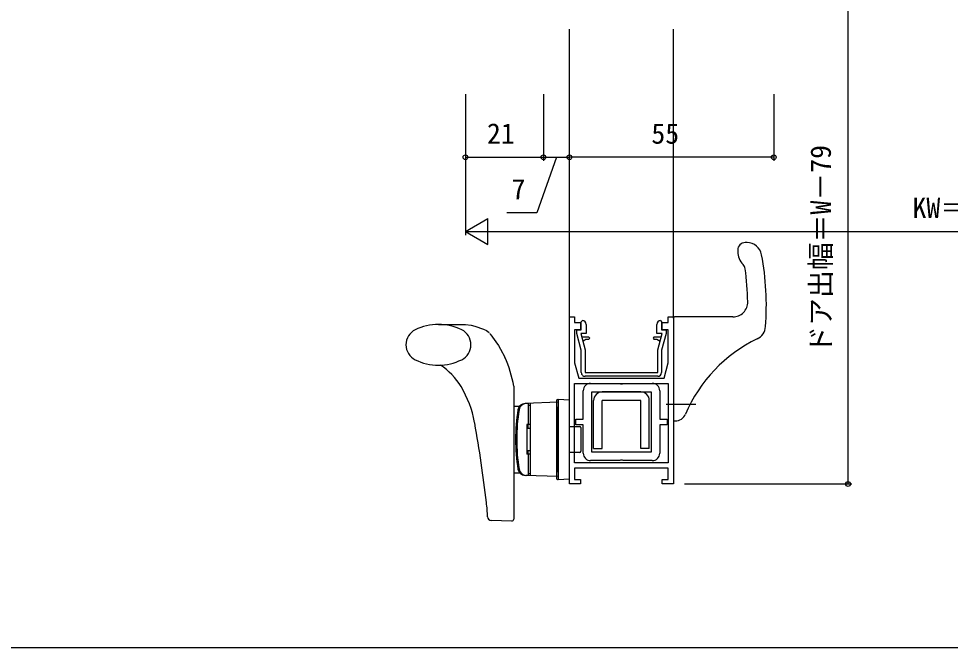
# Model space of a CAD drawing. Units: millimetres, scale not verified. Extents: x -438 to 438, y -464 to 465.
# Drawn here: x -99.9 to 150.9, y -449.2 to -279.9 of the extents above; entities that cross this region are included whole.
import ezdxf
from ezdxf.enums import TextEntityAlignment as Align

# ---------------------------------------------------------------- set-up
doc = ezdxf.new("R2010")
doc.units = ezdxf.units.MM
doc.header["$LTSCALE"] = 4
for name, color, linetype in [('0-3_YKK_11E', 7, 'Continuous'), ('0-4_YKK_12', 2, 'Continuous'), ('0-5_YKK_13', 4, 'Continuous'), ('0-7_YKK_D', 6, 'Continuous'), ('0-8_YKK_ZWAK', 7, 'Continuous')]:
    doc.layers.add(name, color=color, linetype=linetype)
doc.styles.add('ＭＳ ゴシック', font='')
doc.styles.get('ＭＳ ゴシック').set_extended_font_data('MS Gothic')

msp = doc.modelspace()

# ---------------------------------------------------------------- linework, layer by layer
at = {"layer": '0-3_YKK_11E'}
msp.add_line((72.173, -376.2), (52.573, -376.2), dxfattribs=at)
for points in [[(48.373, -405.2), (48.373, -360.2), (49.773, -360.2), (49.773, -361.7), (51.373, -361.7), (51.373, -363.7), (49.773, -363.7), (49.773, -372.595), (50.873, -376.7), (73.873, -376.7), (74.973, -372.595), (74.973, -363.7), (73.373, -363.7), (73.373, -361.7), (74.973, -361.7), (74.973, -360.2), (76.373, -360.2), (76.373, -405.2), (73.373, -405.2), (73.373, -404), (74.973, -404), (74.973, -400.9), (58.614, -400.9), (49.773, -400.9), (49.773, -404), (51.373, -404), (51.373, -405.2)], [(53.623, -365.7), (51.677, -365.7), (51.944, -366.7), (52.81, -366.2), (53.623, -366.2), (53.873, -365.945)], [(73.07, -365.7), (71.123, -365.7), (70.874, -365.962), (71.123, -366.2), (71.936, -366.2), (72.802, -366.7)], [(49.773, -378.1), (74.973, -378.1), (74.973, -399.5), (58.495, -399.5), (49.773, -399.5)], [(70.373, -380.4), (70.373, -396.6), (54.373, -396.6), (54.373, -380.4)]]:
    msp.add_lwpolyline(points, close=True, dxfattribs=at)
for points in [[(51.573, -375.2), (51.573, -369.178), (50.373, -364.7), (50.373, -363.7), (51.573, -363.7), (51.573, -361.5), (51.873, -361.2)], [(52.873, -362.2), (52.873, -364.7), (51.409, -364.7), (52.573, -369.047), (52.573, -375.2), (72.173, -375.2), (72.173, -369.046), (73.338, -364.7), (71.873, -364.7), (71.873, -362.2)], [(72.873, -361.2), (73.173, -361.5), (73.173, -363.7), (74.373, -363.7), (74.373, -364.7), (73.173, -369.178), (73.173, -375.2)], [(54.073, -378.1), (61.915, -378.1), (62.098, -378.22), (62.648, -378.22), (62.832, -378.1), (70.673, -378.1)], [(52.073, -396.9), (52.073, -389.25), (50.073, -389.25), (50.073, -387.75), (52.073, -387.75), (52.073, -380.1)], [(72.673, -380.1), (72.673, -387.75), (74.673, -387.75), (74.673, -389.25), (72.673, -389.25), (72.673, -396.9)], [(70.673, -398.9), (62.832, -398.9), (62.648, -398.78), (62.098, -398.78), (61.915, -398.9), (54.073, -398.9)]]:
    msp.add_lwpolyline(points, dxfattribs=at)
for centre, radius, start, end in [((51.873, -362.2), 1, 0.00001, 89.99999), ((72.873, -362.2), 1, 89.99955, 179.99781), ((52.573, -375.2), 1, 180.00001, 270.00091), ((72.173, -375.2), 1, 270.00044, 0.00042), ((54.073, -380.1), 2, 90.00001, 179.99999), ((70.673, -380.1), 2, 0.00001, 89.99999), ((54.073, -396.9), 2, 180.00001, 269.99999), ((70.673, -396.9), 2, 270.00001, 359.99999)]:
    msp.add_arc(centre, radius, start, end, dxfattribs=at)
at = {"layer": '0-4_YKK_12'}
for p, q in [((48.373, -360.5), (48.373, -282.7)), ((76.373, -360.5), (76.373, -282.7))]:
    msp.add_line(p, q, dxfattribs=at)
at = {"layer": '0-5_YKK_13'}
for p, q in [((96.173, -340.2), (95.673, -340.2)), ((93.673, -342.2), (93.673, -342.596)), ((76.373, -360.5), (76.373, -387.9)), ((92.366, -360.2), (76.673, -360.2)), ((13.123, -362.2), (19.189, -362.2)), ((13.123, -373.2), (13.634, -373.2)), ((33.373, -378.837), (33.373, -414.682)), ((67.573, -380.4), (57.173, -380.4)), ((45.373, -383.2), (36.417, -383.513)), ((37.373, -383.502), (36.727, -383.525)), ((37.373, -389.2), (37.373, -383.502)), ((37.873, -402.938), (37.873, -383.462)), ((44.873, -382.719), (44.873, -384.4)), ((45.147, -382.42), (45.373, -382.4)), ((48.373, -382.583), (45.373, -382.4)), ((45.373, -382.4), (45.373, -384.398)), ((45.373, -383.2), (45.373, -403.2)), ((48.373, -384.58), (48.373, -382.583)), ((54.873, -395.6), (54.873, -382.7)), ((57.173, -395.6), (57.173, -382.7)), ((67.573, -382.7), (57.173, -382.7)), ((67.573, -395.6), (67.573, -382.7)), ((69.873, -395.6), (69.873, -382.7)), ((33.373, -384.2), (34.867, -384.2)), ((37.373, -384), (37.873, -384)), ((37.873, -389.2), (37.873, -384)), ((44.868, -385.941), (44.873, -385.941)), ((44.873, -384.4), (44.873, -402)), ((45.373, -402.002), (45.373, -384.398)), ((48.373, -401.82), (48.373, -384.58)), ((82.373, -383.8), (74.373, -383.8)), ((22.864, -388.811), (22.823, -388.598)), ((76.673, -388.2), (76.841, -388.2)), ((37.193, -389.2), (37.193, -390.2)), ((37.193, -390.2), (37.873, -390.2)), ((48.373, -389.7), (51.176, -389.724)), ((51.473, -390.024), (51.473, -396.376)), ((37.193, -396.2), (37.193, -397.2)), ((37.193, -396.2), (37.873, -396.2)), ((54.873, -395.6), (57.173, -395.6)), ((69.873, -395.6), (67.573, -395.6)), ((37.873, -397.2), (36.873, -397.2)), ((37.373, -402.898), (37.373, -397.2)), ((37.873, -402.4), (37.873, -397.2)), ((51.176, -396.676), (48.373, -396.7)), ((44.873, -400.459), (44.868, -400.459)), ((33.373, -402.2), (34.867, -402.2)), ((45.373, -403.2), (36.417, -402.887)), ((37.373, -402.898), (36.727, -402.875)), ((37.373, -402.4), (37.873, -402.4)), ((44.873, -402), (44.873, -403.681)), ((45.373, -402.002), (45.373, -404)), ((45.147, -403.98), (45.373, -404)), ((32.856, -415.182), (27.299, -414.988))]:
    msp.add_line(p, q, dxfattribs=at)
for points in [[(19.148, -362.2), (20.35, -362.24), (21.944, -362.449), (22.93, -362.675), (25.284, -363.506), (26.041, -363.893), (26.738, -364.418)], [(27.196, -364.992), (27.176, -364.954), (27.143, -364.901), (27.112, -364.846), (27.073, -364.787), (27.044, -364.739), (27.013, -364.693)], [(27.196, -364.992), (28.604, -366.89), (29.28, -367.923), (29.858, -368.896), (30.981, -371.052)], [(37.873, -389.2), (36.873, -389.2), (36.873, -397.2)], [(45.373, -404), (48.373, -403.816), (48.373, -401.82)]]:
    msp.add_lwpolyline(points, dxfattribs=at)
for centre, radius, start, end in [((95.673, -342.2), 2, 90, 180), ((96.173, -344.2), 4, 10.5503, 90), ((98.673, -342.596), 5, 180, 224.47006), ((26.373, -357.2), 75, 355.70675, 10.5503), ((93.678, -347.5), 2, 8.20105, 44.47006), ((26.373, -357.2), 70, 0.86815, 8.20105), ((92.366, -356.2), 4, 270, 0.86815), ((76.673, -360.5), 0.3, 90, 180), ((13.123, -376.231), 14.031, 90, 116.48104), ((13.116, -376.231), 14.031, 63.51896, 90), ((97.174, -362.515), 4, 295.87981, 355.70675), ((8.873, -367.7), 4.5, 116.48104, 243.51896), ((17.366, -367.7), 4.5, 296.48104, 63.51896), ((116.38, -402.102), 40, 115.87981, 156.85325), ((0.873, -384.56), 33, 9.98655, 24.10382), ((13.123, -359.169), 14.031, 243.51896, 270), ((13.116, -359.169), 14.031, 270, 296.48104), ((4.443, -387.62), 17.1, 30.40967, 57.48757), ((-4.747, -393.49), 28, 10.06111, 31.25004), ((57.173, -382.7), 2.3, 90.00004, 180), ((67.573, -382.7), 2.3, 0, 90.00004), ((36.487, -385.512), 2, 92, 170.87872), ((36.797, -385.523), 2, 92, 170.89292), ((45.173, -382.719), 0.3, 95, 180), ((84.373, -393.2), 50.5, 170.87872, 189.12128), ((84.686, -393.2), 50.5, 170.89292, 189.10708), ((34.867, -383.95), 0.25, 270, 316.05064), ((76.673, -387.9), 0.3, 180, 270), ((76.841, -385.2), 3, 270, 336.85325), ((-318.627, -450.4), 347, 6.65301, 10.22358), ((51.173, -390.024), 0.3, 0, 89.5), ((51.173, -396.376), 0.3, 270.5, 0), ((36.487, -400.888), 2, 189.12128, 268), ((36.797, -400.877), 2, 189.10708, 268), ((34.867, -402.45), 0.25, 43.94936, 90), ((45.173, -403.681), 0.3, 180, 265), ((-23.627, -415.991), 50, 2.24995, 6.65301), ((27.334, -413.988), 1, 182.24995, 268), ((32.873, -414.682), 0.5, 268, 0)]:
    msp.add_arc(centre, radius, start, end, dxfattribs=at)
at = {"layer": '0-7_YKK_D'}
for p, q in [((123.373, -405.2), (123.373, -254.2)), ((20.373, -300.2), (20.373, -318.2)), ((20.373, -300.2), (20.373, -338.2)), ((41.373, -300.2), (41.373, -318.2)), ((41.373, -300.2), (41.373, -318.2)), ((103.373, -300.2), (103.373, -318.2)), ((20.373, -317.2), (41.373, -317.2)), ((41.373, -317.2), (48.373, -317.2)), ((103.373, -317.2), (48.373, -317.2)), ((20.373, -337.2), (26.436, -333.7)), ((26.436, -340.7), (26.436, -333.7)), ((20.373, -337.2), (26.436, -340.7)), ((20.373, -337.2), (32.498, -337.2)), ((27.373, -337.2), (288.356, -337.2)), ((79.373, -405.2), (124.373, -405.2))]:
    msp.add_line(p, q, dxfattribs=at)
msp.add_lwpolyline([(44.873, -317.2), (39.574, -332.2), (31.525, -332.2)], dxfattribs=at)
for centre in [(20.373, -317.2), (41.373, -317.2), (41.373, -317.2), (48.373, -317.2), (48.373, -317.2), (103.373, -317.2), (123.373, -405.2)]:
    msp.add_circle(centre, 0.637, dxfattribs=at)
at = {"layer": '0-8_YKK_ZWAK'}
msp.add_lwpolyline([(-437.5, -449.2), (437.5, -449.2), (437.5, 430.8)], dxfattribs=at)

# ---------------------------------------------------------------- texts
at = {"layer": '0-7_YKK_D', "style": 'ＭＳ ゴシック'}
for s, p in [('21', (26.165, -315.2)), ('55', (70.419, -315.2)), ('7', (32.801, -330.2)), ('KW＝W', (140.713, -335.2))]:
    msp.add_text(s, height=5.499, dxfattribs=at).set_placement(p, align=Align.BOTTOM_LEFT)
msp.add_text('ドア出幅＝W－79', height=5.499, rotation=90, dxfattribs=at).set_placement((120.393, -370.119), align=Align.BOTTOM_LEFT)

doc.saveas('drawing.dxf')
